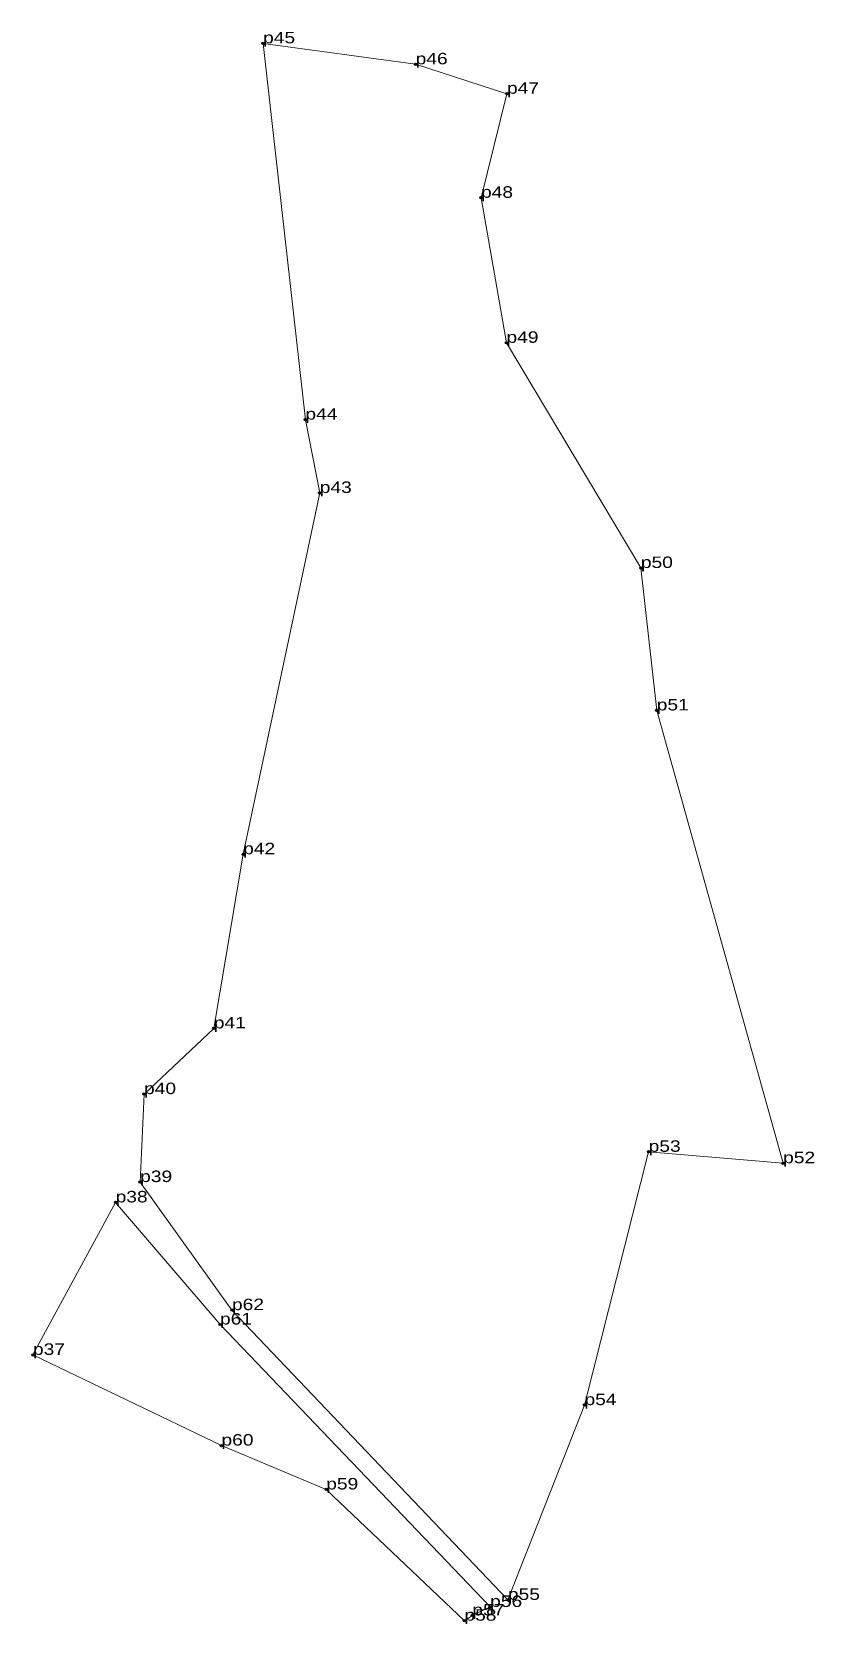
# Model space of a CAD drawing. Header units: metres. Extents: x 541005 to 541424, y 1836261 to 1837382.
# Drawn here: x 541259.7 to 541382.3, y 1836260.6 to 1836510.1 of the extents above.
import ezdxf

# ---------------------------------------------------------------- set-up
doc = ezdxf.new("R2010")
doc.units = ezdxf.units.M
doc.header["$LTSCALE"] = 0.72
doc.header["$PDMODE"] = 32
doc.header["$PDSIZE"] = 0.36
doc.layers.add('10', color=7, linetype='Continuous', lineweight=13)
doc.layers.add('12', color=7, linetype='Continuous')
doc.layers.add('7', color=7, linetype='Continuous')

msp = doc.modelspace()

# ---------------------------------------------------------------- linework, layer by layer
at = {"layer": '10'}
for points in [[(541295.93, 1836508.33), (541319.84, 1836505.04), (541334.16, 1836500.43), (541330.09, 1836484.13), (541334.08, 1836461.4), (541355.15, 1836426.12), (541357.64, 1836403.8), (541377.45, 1836332.85), (541356.37, 1836334.64), (541346.31, 1836294.95), (541334.31, 1836264.42), (541291.05, 1836309.83), (541276.65, 1836329.9), (541277.26, 1836343.68), (541288.2, 1836353.98), (541292.8, 1836381.27), (541304.81, 1836437.88), (541302.56, 1836449.36)], [(541331.52, 1836263.32), (541289.17, 1836307.58), (541272.81, 1836326.71), (541259.85, 1836302.82), (541289.4, 1836288.61), (541305.82, 1836281.73), (541327.49, 1836261.17), (541328.73, 1836261.99)]]:
    msp.add_lwpolyline(points, close=True, dxfattribs=at)
at = {"layer": '7'}
for p in [(541295.93, 1836508.33), (541319.84, 1836505.04), (541334.16, 1836500.43), (541330.09, 1836484.13), (541334.08, 1836461.4), (541302.56, 1836449.36), (541304.81, 1836437.88), (541355.15, 1836426.12), (541357.64, 1836403.8), (541292.8, 1836381.27), (541288.2, 1836353.98), (541277.26, 1836343.68), (541356.37, 1836334.64), (541377.45, 1836332.85), (541276.65, 1836329.9), (541272.81, 1836326.71), (541291.05, 1836309.83), (541289.17, 1836307.58), (541259.85, 1836302.82), (541346.31, 1836294.95), (541289.4, 1836288.61), (541305.82, 1836281.73), (541334.31, 1836264.42), (541328.73, 1836261.99), (541331.52, 1836263.32), (541327.49, 1836261.17)]:
    msp.add_point(p, dxfattribs=at)

# ---------------------------------------------------------------- texts
at = {"layer": '12', "width": 1.25}
for s, p in [('p45', (541295.93, 1836508.33)), ('p46', (541319.84, 1836505.04)), ('p47', (541334.16, 1836500.43)), ('p48', (541330.09, 1836484.13)), ('p49', (541334.08, 1836461.4)), ('p44', (541302.56, 1836449.36)), ('p43', (541304.81, 1836437.88)), ('p50', (541355.15, 1836426.12)), ('p51', (541357.64, 1836403.8)), ('p42', (541292.8, 1836381.27)), ('p41', (541288.2, 1836353.98)), ('p40', (541277.26, 1836343.68)), ('p53', (541356.37, 1836334.64)), ('p52', (541377.45, 1836332.85)), ('p39', (541276.65, 1836329.9)), ('p38', (541272.81, 1836326.71)), ('p61', (541289.17, 1836307.58)), ('p62', (541291.05, 1836309.83)), ('p37', (541259.85, 1836302.82)), ('p54', (541346.31, 1836294.95)), ('p60', (541289.4, 1836288.61)), ('p59', (541305.82, 1836281.73)), ('p56', (541331.52, 1836263.32)), ('p55', (541334.31, 1836264.42)), ('p58', (541327.49, 1836261.17)), ('p57', (541328.73, 1836261.99))]:
    msp.add_text(s, height=1.8, dxfattribs=at).set_placement(p)

doc.saveas('drawing.dxf')
